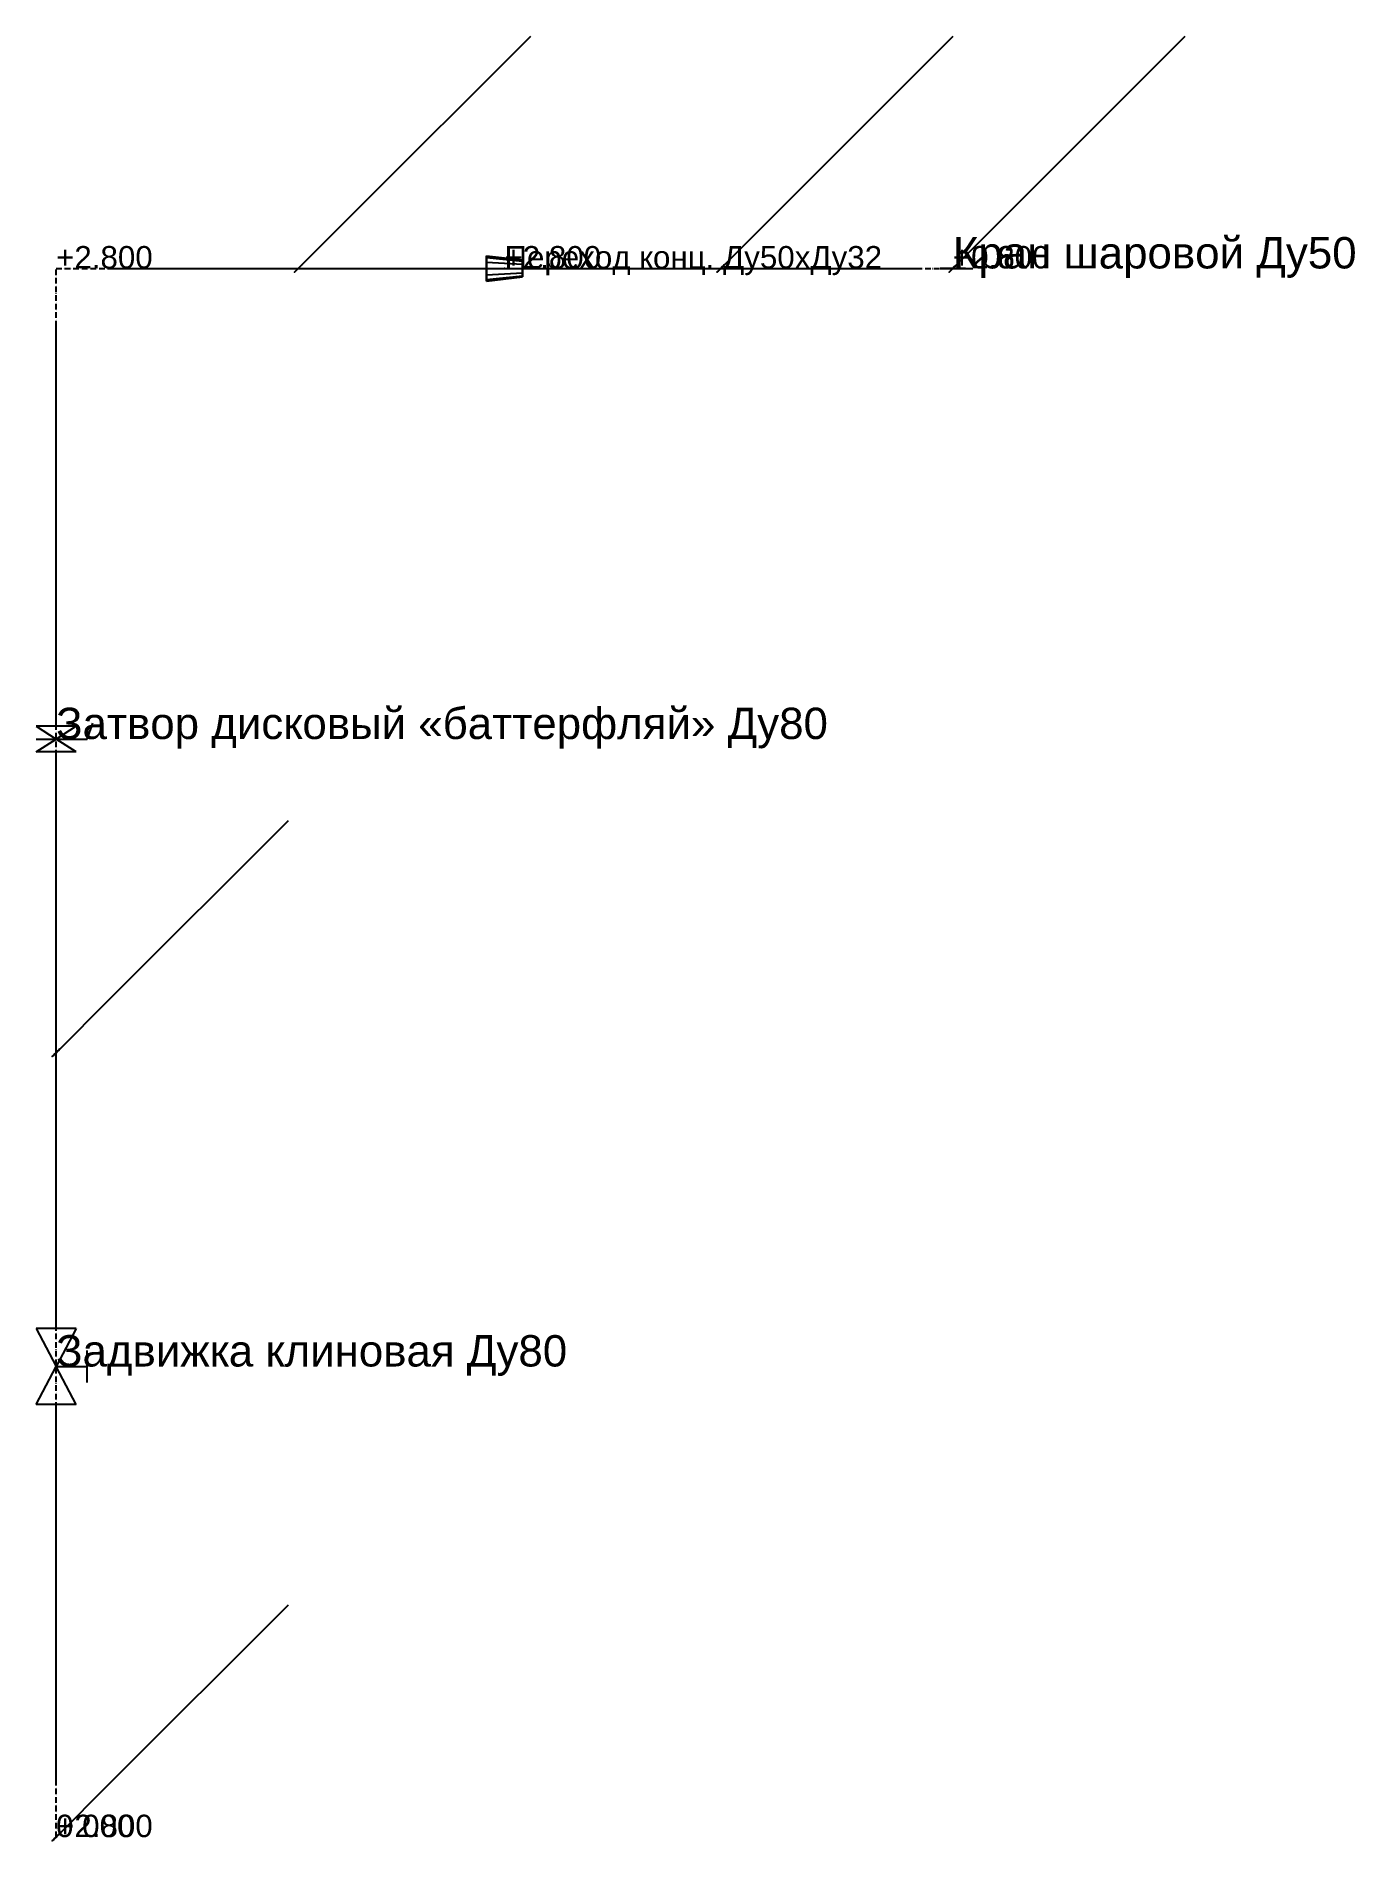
# Model space of a CAD drawing. Extents: x -44 to 2897, y -8 to 4018.
import ezdxf

# ---------------------------------------------------------------- set-up
doc = ezdxf.new("R2010")
doc.units = 0
doc.linetypes.add('DASHDOT', pattern=[19.05, 12.7, -3.175, 0, -3.175])
for name, color, linetype in [('АКСО_3D_АРМАТУРА', 1, 'CONTINUOUS'), ('АКСО_3D_ПЕРЕХОДЫ', 5, 'CONTINUOUS'), ('АКСО_АРМАТУРА', 3, 'CONTINUOUS'), ('АКСО_В1', 5, 'CONTINUOUS'), ('АКСО_ВЫНОСКИ', 7, 'CONTINUOUS'), ('АКСО_ВЫНОСКИ_ТЕКСТ', 4, 'CONTINUOUS'), ('АКСО_ОСИ_ТРАССЫ', 4, 'DASHDOT'), ('АКСО_ОТМЕТКИ', 2, 'CONTINUOUS'), ('АКСО_ПЕРЕХОДЫ', 5, 'CONTINUOUS'), ('АКСО_ПЕРЕХОДЫ_ТЕКСТ', 7, 'CONTINUOUS')]:
    doc.layers.add(name, color=color, linetype=linetype)
doc.styles.get("Standard").update_dxf_attribs({"font": 'arial.ttf'})

# ---------------------------------------------------------------- blocks, each defined once
blk = doc.blocks.new('CALLOUT_SHELF_1')
at = {"layer": 'АКСО_ВЫНОСКИ'}
for p, q in [((0, 0), (173.2, 180)), ((173.2, 180), (733.2, 180))]:
    blk.add_line(p, q, dxfattribs=at)
blk.add_circle((0, 0), 12, dxfattribs=at)
at = {"layer": 'АКСО_ВЫНОСКИ_ТЕКСТ'}
for s, p in [('Ø80x3.5 Сталь 20', (183.2, 195)), ('В1', (183.2, 125))]:
    blk.add_text(s, height=45, dxfattribs=at).set_placement(p)
blk = doc.blocks.new('CALLOUT_SHELF_2')
at = {"layer": 'АКСО_ВЫНОСКИ'}
for p, q in [((0, 0), (173.2, 180)), ((173.2, 180), (733.2, 180))]:
    blk.add_line(p, q, dxfattribs=at)
blk.add_circle((0, 0), 12, dxfattribs=at)
at = {"layer": 'АКСО_ВЫНОСКИ_ТЕКСТ'}
for s, p in [('Ø80x3.5 Сталь 20', (183.2, 195)), ('В1', (183.2, 125))]:
    blk.add_text(s, height=45, dxfattribs=at).set_placement(p)
blk = doc.blocks.new('CALLOUT_SHELF_3')
at = {"layer": 'АКСО_ВЫНОСКИ'}
for p, q in [((0, 0), (173.2, 180)), ((173.2, 180), (733.2, 180))]:
    blk.add_line(p, q, dxfattribs=at)
blk.add_circle((0, 0), 12, dxfattribs=at)
at = {"layer": 'АКСО_ВЫНОСКИ_ТЕКСТ'}
for s, p in [('Ø50x3.5 Сталь 20', (183.2, 195)), ('В1', (183.2, 125))]:
    blk.add_text(s, height=45, dxfattribs=at).set_placement(p)
blk = doc.blocks.new('CALLOUT_SHELF_4')
at = {"layer": 'АКСО_ВЫНОСКИ'}
for p, q in [((0, 0), (173.2, 180)), ((173.2, 180), (733.2, 180))]:
    blk.add_line(p, q, dxfattribs=at)
blk.add_circle((0, 0), 12, dxfattribs=at)
at = {"layer": 'АКСО_ВЫНОСКИ_ТЕКСТ'}
for s, p in [('Ø50x3.5 Сталь 20', (183.2, 195)), ('В1', (183.2, 125))]:
    blk.add_text(s, height=45, dxfattribs=at).set_placement(p)
blk = doc.blocks.new('CALLOUT_SHELF_5')
at = {"layer": 'АКСО_ВЫНОСКИ'}
for p, q in [((0, 0), (173.2, 180)), ((173.2, 180), (733.2, 180))]:
    blk.add_line(p, q, dxfattribs=at)
blk.add_circle((0, 0), 12, dxfattribs=at)
at = {"layer": 'АКСО_ВЫНОСКИ_ТЕКСТ'}
for s, p in [('Ø32x3.5 Сталь 20', (183.2, 195)), ('В1', (183.2, 125))]:
    blk.add_text(s, height=45, dxfattribs=at).set_placement(p)

msp = doc.modelspace()

# ---------------------------------------------------------------- linework, layer by layer
at = {"layer": 'АКСО_3D_АРМАТУРА'}
for p, q in [((2028.5, 3500, 1750), (1971.5, 3500, 1750)), ((1971.5, 3500, 1750), (2000, 3500, 1700)), ((2028.5, 3500, 1650), (1971.5, 3500, 1650)), ((1971.5, 3500, 1650), (2000, 3500, 1700)), ((2028.5, 3500, 1750), (2000, 3500, 1700)), ((2028.5, 3500, 1650), (2000, 3500, 1700)), ((2000, 3500, 1700), (2044.2, 3500, 1700)), ((2044.2, 3500, 1700), (2044.2, 3500, 1660.1)), ((44.5, 2478.5, 2800), (-44.5, 2478.5, 2800)), ((-44.5, 2478.5, 2800), (0, 2450, 2800)), ((44.5, 2478.5, 2800), (0, 2450, 2800)), ((69, 2450, 2800), (82.3, 2485.6, 2800)), ((-44.5, 2421.5, 2800), (0, 2450, 2800)), ((-44.5, 2450, 2800), (44.5, 2450, 2800)), ((44.5, 2421.5, 2800), (-44.5, 2421.5, 2800)), ((44.5, 2421.5, 2800), (0, 2450, 2800)), ((0, 2450, 2800), (69, 2450, 2800)), ((44.5, 1135, 2800), (-44.5, 1135, 2800)), ((-44.5, 1135, 2800), (0, 1050, 2800)), ((44.5, 1135, 2800), (0, 1050, 2800)), ((-44.5, 965, 2800), (0, 1050, 2800)), ((44.5, 965, 2800), (0, 1050, 2800)), ((0, 1050, 2800), (69, 1050, 2800)), ((69, 1014.4, 2800), (69, 1085.6, 2800)), ((69, 1050, 2835.6), (69, 1050, 2764.4)), ((44.5, 965, 2800), (-44.5, 965, 2800))]:
    msp.add_line(p, q, dxfattribs=at)
at = {"layer": 'АКСО_3D_ПЕРЕХОДЫ'}
for p, q in [((960, 3524.7, 2785.8), (960, 3528.5, 2800)), ((960, 3528.5, 2800), (960, 3524.7, 2814.2)), ((960, 3528.5, 2800), (1040, 3519, 2800)), ((960, 3524.7, 2785.8), (960, 3528.5, 2800)), ((960, 3528.5, 2800), (960, 3524.7, 2814.2)), ((960, 3528.5, 2800), (1040, 3519, 2800)), ((960, 3514.2, 2775.3), (960, 3524.7, 2785.8)), ((960, 3524.7, 2814.2), (960, 3514.2, 2824.7)), ((960, 3524.7, 2785.8), (1040, 3516.5, 2790.5)), ((960, 3524.7, 2814.2), (1040, 3516.5, 2809.5)), ((960, 3514.2, 2775.3), (960, 3524.7, 2785.8)), ((960, 3524.7, 2814.2), (960, 3514.2, 2824.7)), ((960, 3524.7, 2785.8), (1040, 3516.5, 2790.5)), ((960, 3524.7, 2814.2), (1040, 3516.5, 2809.5)), ((960, 3500, 2771.5), (960, 3514.2, 2775.3)), ((960, 3514.2, 2824.7), (960, 3500, 2828.5)), ((960, 3514.2, 2775.3), (1040, 3509.5, 2783.5)), ((960, 3514.2, 2824.7), (1040, 3509.5, 2816.5)), ((960, 3500, 2771.5), (960, 3514.2, 2775.3)), ((960, 3514.2, 2824.7), (960, 3500, 2828.5)), ((960, 3514.2, 2775.3), (1040, 3509.5, 2783.5)), ((960, 3514.2, 2824.7), (1040, 3509.5, 2816.5)), ((1040, 3516.5, 2790.5), (1040, 3519, 2800)), ((1040, 3519, 2800), (1040, 3516.5, 2809.5)), ((1040, 3516.5, 2790.5), (1040, 3519, 2800)), ((1040, 3519, 2800), (1040, 3516.5, 2809.5)), ((1040, 3509.5, 2783.5), (1040, 3516.5, 2790.5)), ((1040, 3516.5, 2809.5), (1040, 3509.5, 2816.5)), ((1040, 3509.5, 2783.5), (1040, 3516.5, 2790.5)), ((1040, 3516.5, 2809.5), (1040, 3509.5, 2816.5)), ((1040, 3500, 2781), (1040, 3509.5, 2783.5)), ((1040, 3509.5, 2816.5), (1040, 3500, 2819)), ((1040, 3500, 2781), (1040, 3509.5, 2783.5)), ((1040, 3509.5, 2816.5), (1040, 3500, 2819)), ((960, 3500, 2828.5), (960, 3485.8, 2824.7)), ((960, 3485.8, 2775.3), (960, 3500, 2771.5)), ((960, 3500, 2828.5), (1040, 3500, 2819)), ((960, 3500, 2771.5), (1040, 3500, 2781)), ((960, 3500, 2828.5), (960, 3485.8, 2824.7)), ((960, 3485.8, 2775.3), (960, 3500, 2771.5)), ((960, 3500, 2828.5), (1040, 3500, 2819)), ((960, 3500, 2771.5), (1040, 3500, 2781)), ((960, 3485.8, 2824.7), (1040, 3490.5, 2816.5)), ((960, 3485.8, 2775.3), (1040, 3490.5, 2783.5)), ((960, 3485.8, 2824.7), (1040, 3490.5, 2816.5)), ((960, 3485.8, 2775.3), (1040, 3490.5, 2783.5)), ((960, 3485.8, 2824.7), (960, 3475.3, 2814.2)), ((960, 3475.3, 2785.8), (960, 3485.8, 2775.3)), ((960, 3485.8, 2824.7), (960, 3475.3, 2814.2)), ((960, 3475.3, 2785.8), (960, 3485.8, 2775.3)), ((960, 3475.3, 2814.2), (1040, 3483.5, 2809.5)), ((960, 3475.3, 2785.8), (1040, 3483.5, 2790.5)), ((960, 3475.3, 2814.2), (1040, 3483.5, 2809.5)), ((960, 3475.3, 2785.8), (1040, 3483.5, 2790.5)), ((960, 3471.5, 2800), (1040, 3481, 2800)), ((960, 3471.5, 2800), (1040, 3481, 2800)), ((960, 3475.3, 2814.2), (960, 3471.5, 2800)), ((960, 3471.5, 2800), (960, 3475.3, 2785.8)), ((960, 3475.3, 2814.2), (960, 3471.5, 2800)), ((960, 3471.5, 2800), (960, 3475.3, 2785.8)), ((1040, 3500, 2819), (1040, 3490.5, 2816.5)), ((1040, 3490.5, 2783.5), (1040, 3500, 2781)), ((1040, 3500, 2819), (1040, 3490.5, 2816.5)), ((1040, 3490.5, 2783.5), (1040, 3500, 2781)), ((1040, 3490.5, 2816.5), (1040, 3483.5, 2809.5)), ((1040, 3483.5, 2790.5), (1040, 3490.5, 2783.5)), ((1040, 3490.5, 2816.5), (1040, 3483.5, 2809.5)), ((1040, 3483.5, 2790.5), (1040, 3490.5, 2783.5)), ((1040, 3483.5, 2809.5), (1040, 3481, 2800)), ((1040, 3481, 2800), (1040, 3483.5, 2790.5)), ((1040, 3483.5, 2809.5), (1040, 3481, 2800)), ((1040, 3481, 2800), (1040, 3483.5, 2790.5))]:
    msp.add_line(p, q, dxfattribs=at)
at = {"layer": 'АКСО_В1'}
for p, q in [((120, 3500, 2800), (960, 3500, 2800)), ((1040, 3500, 2800), (1925, 3500, 2800)), ((2000, 3500, 2725), (2000, 3500, 1750)), ((2000, 3500, 1650), (2000, 3500, 600)), ((0, 2478.5, 2800), (0, 3380, 2800)), ((0, 1135, 2800), (0, 2421.5, 2800)), ((0, 120, 2800), (0, 965, 2800)), ((0, 0), (0, 0, 2680))]:
    msp.add_line(p, q, dxfattribs=at)
at = {"layer": 'АКСО_ОСИ_ТРАССЫ'}
for p, q in [((0, 0, 2800), (0, 3500, 2800)), ((0, 3500, 2800), (1000, 3500, 2800)), ((1000, 3500, 2800), (2000, 3500, 2800)), ((2000, 3500, 2800), (2000, 3500, 600)), ((0, 0), (0, 0, 2800))]:
    msp.add_line(p, q, dxfattribs=at)
at = {"layer": 'АКСО_ПЕРЕХОДЫ'}
msp.add_point((1000, 3500, 2800), dxfattribs=at)
msp.add_point((1000, 3500, 2800), dxfattribs=at)

# ---------------------------------------------------------------- block references
at = {"layer": 'АКСО_ВЫНОСКИ', "extrusion": (0.707107, -0.707107, 0)}
for name, p in [('CALLOUT_SHELF_4', (2856.7, 2800, -2093)), ('CALLOUT_SHELF_5', (3523.2, 2800, -1426.6)), ('CALLOUT_SHELF_3', (3889.1, 1700, -1060.7)), ('CALLOUT_SHELF_2', (1237.4, 2800, -1237.4)), ('CALLOUT_SHELF_1', (0, 1340))]:
    msp.add_blockref(name, p, dxfattribs=at)

# ---------------------------------------------------------------- texts
at = {"layer": 'АКСО_АРМАТУРА'}
for s, p in [('Кран шаровой Ду50', (2000, 3500, 1800)), ('Затвор дисковый «баттерфляй» Ду80', (0, 2450, 2900)), ('Задвижка клиновая Ду80', (0, 1050, 2900))]:
    msp.add_text(s, height=70, dxfattribs=at).set_placement(p)
at = {"layer": 'АКСО_ОТМЕТКИ'}
for s, p in [('+2.800', (0, 3500, 2830)), ('+2.800', (1000, 3500, 2830)), ('+2.800', (2000, 3500, 2830)), ('+0.600', (2000, 3500, 630)), ('0.000', (0, 0, 30)), ('+2.800', (0, 0, 2830))]:
    msp.add_text(s, height=50, dxfattribs=at).set_placement(p)
at = {"layer": 'АКСО_ПЕРЕХОДЫ_ТЕКСТ'}
msp.add_text('Переход конц. Ду50xДу32', height=50, dxfattribs=at).set_placement((1000, 3500, 2880))
msp.add_text('Переход конц. Ду50xДу32', height=50, dxfattribs=at).set_placement((1000, 3500, 2880))

doc.saveas('drawing.dxf')
